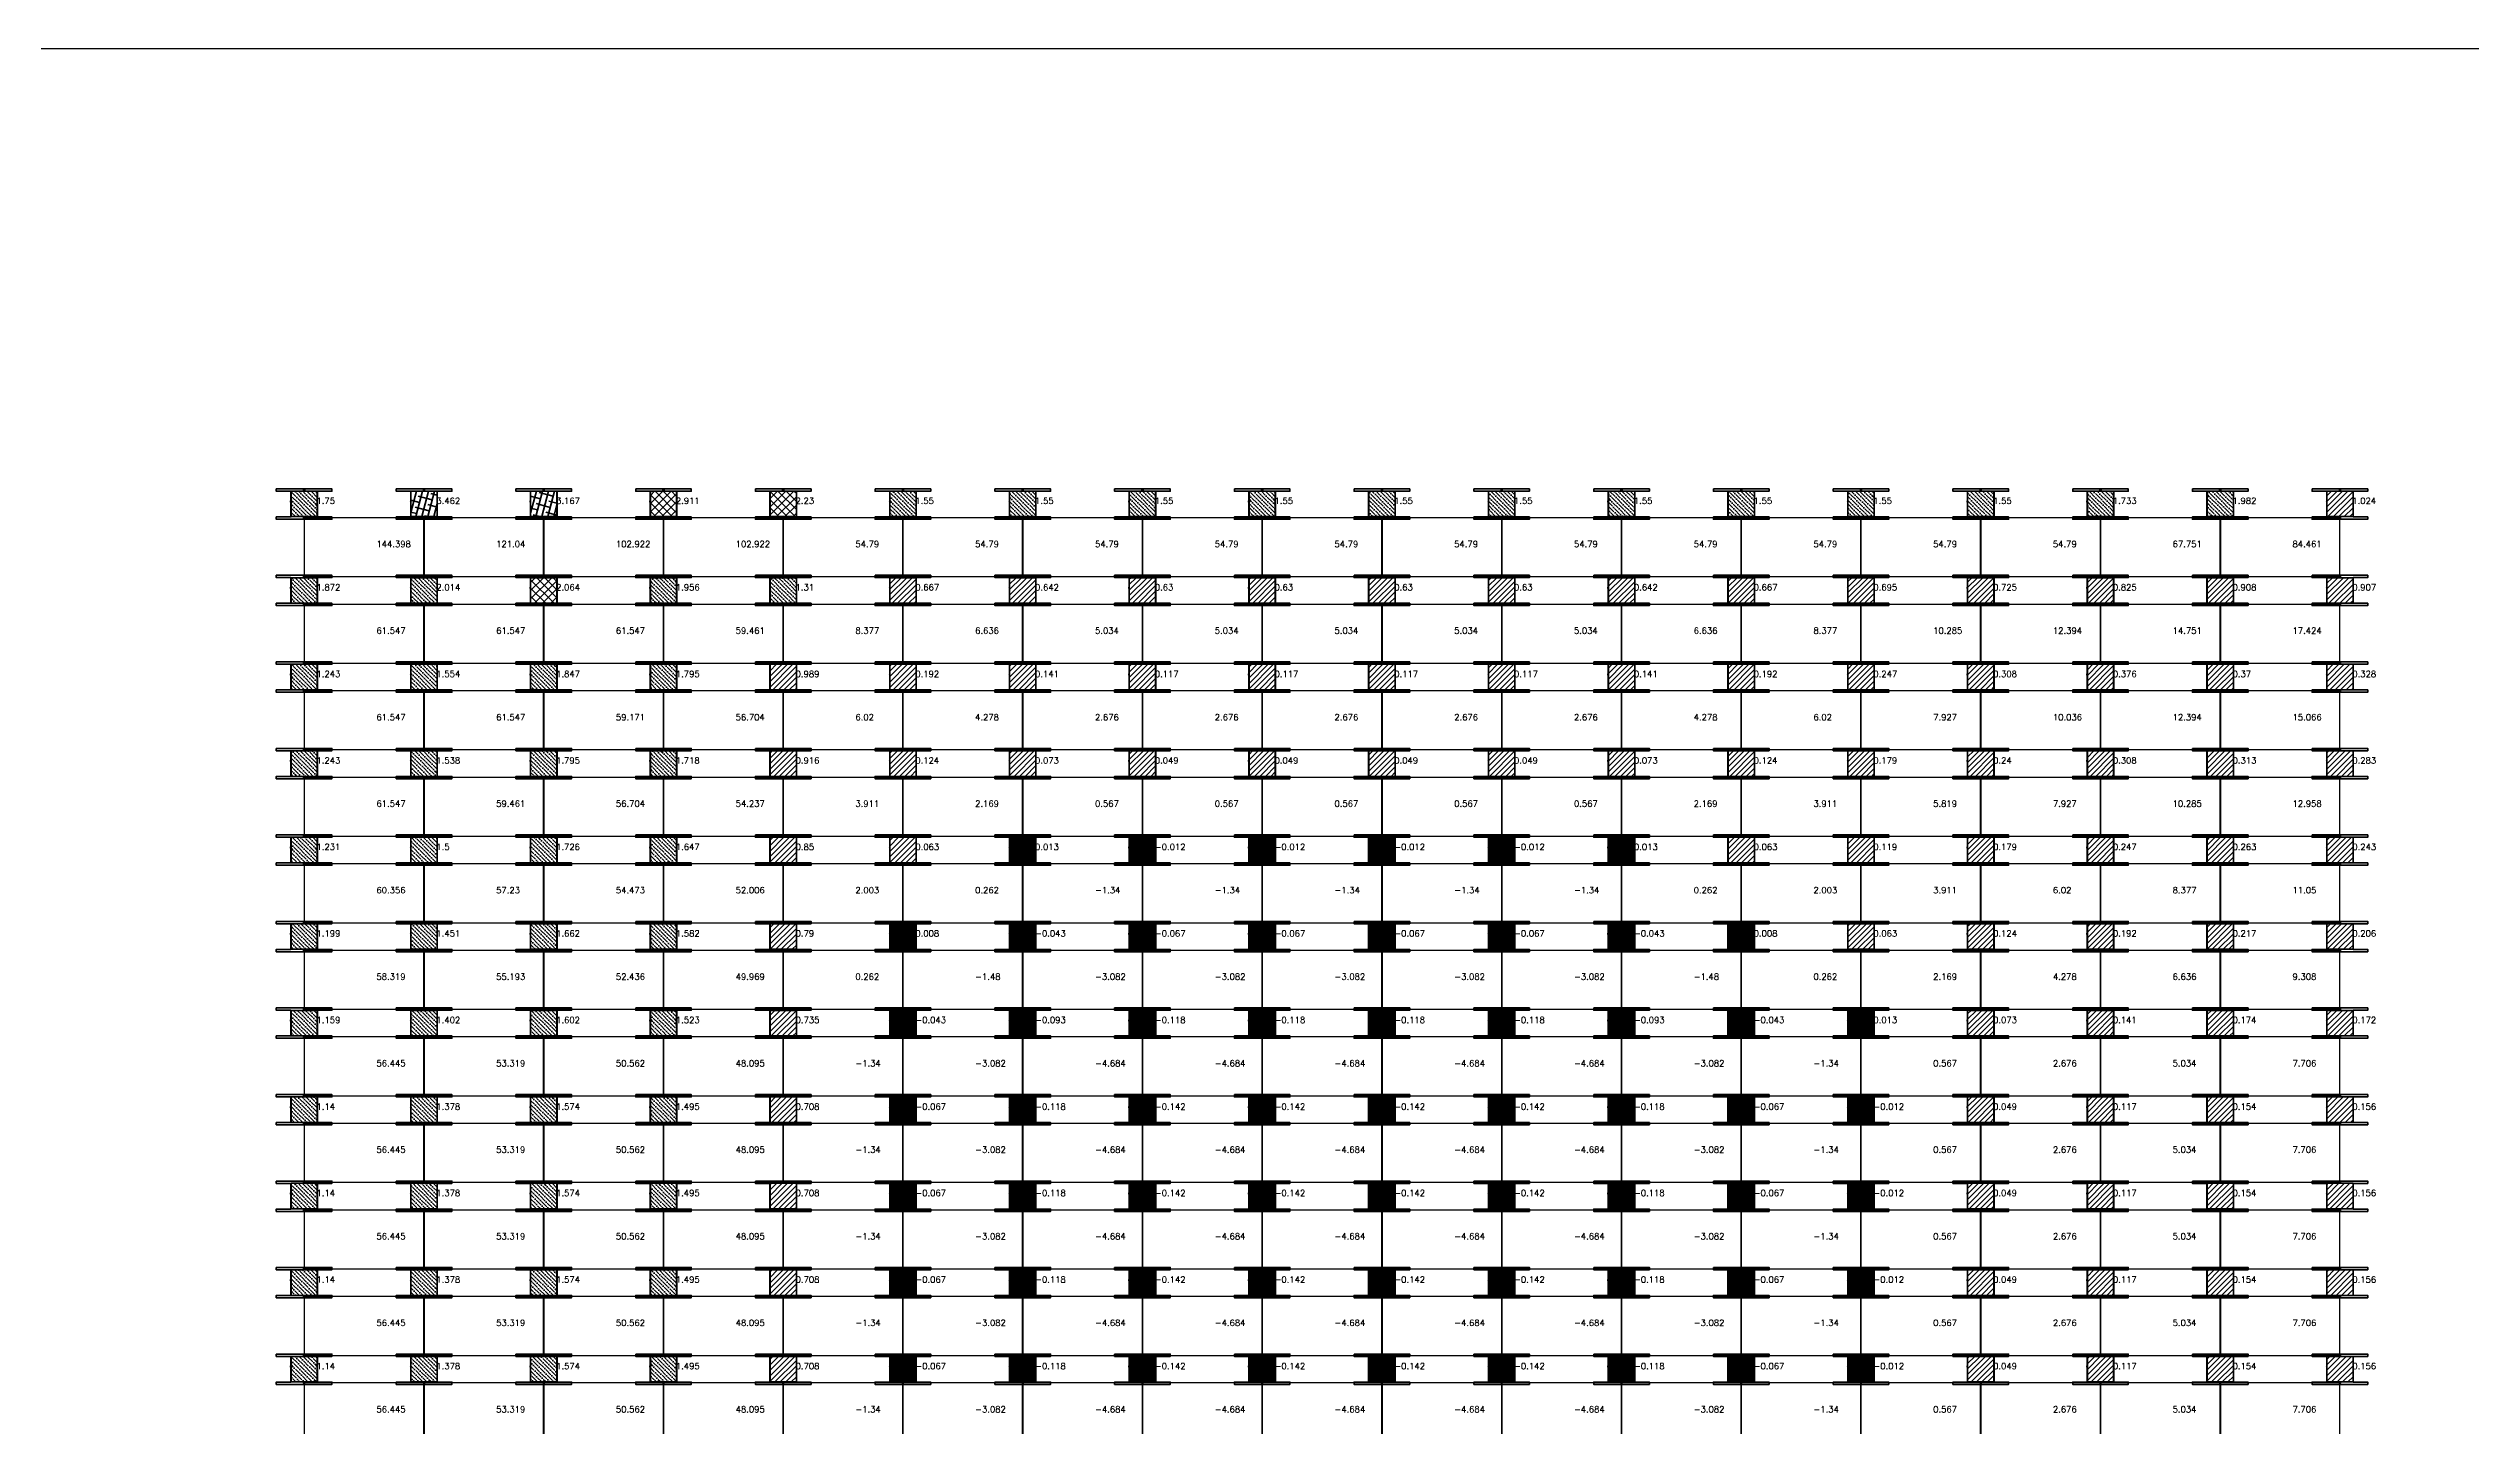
# Model space of a CAD drawing. Header units: inches. Extents: x 2273 to 14350, y -445 to 7742.
# Drawn here: x 10015 to 11584, y 6850 to 7742 of the extents above; entities that cross this region are included whole.
import ezdxf

# ---------------------------------------------------------------- set-up
doc = ezdxf.new("R2010")
doc.units = ezdxf.units.IN
doc.header["$LTSCALE"] = 50
doc.header["$MEASUREMENT"] = 0
for name, color, linetype, lineweight in [('E-PANELS', 140, 'Continuous', 30), ('E2-ECOFEET', 254, 'Continuous', 35), ('E3-ECOFEET', 254, 'Continuous', 35), ('HATCH 1', 5, 'Continuous', 35), ('HATCH 2', 140, 'Continuous', 35), ('HATCH 3', 30, 'Continuous', 35), ('HATCH 4', 200, 'Continuous', 35), ('HATCH 7', 20, 'Continuous', 35)]:
    doc.layers.add(name, color=color, linetype=linetype, lineweight=lineweight)
doc.layers.add('EF3 TEXT', color=7, linetype='Continuous', plot=False)
doc.layers.add('IFI PERIMETER', color=231, linetype='FENCE', plot=False)
doc.layers.get('E2-ECOFEET').off()
doc.styles.add('mytext', font='romans.shx')
doc.styles.get("Standard").update_dxf_attribs({"font": 'arial.ttf'})
doc.linetypes.add('FENCE', pattern='A,0.5,-0.1,["X",Standard,S=0.1,R=0,X=-0.035,Y=-0.05],-0.1', length=0.7)

# ---------------------------------------------------------------- blocks, each defined once
blk = doc.blocks.new('EF3_HATCH_2')
at = {"layer": 'HATCH 2'}
h = blk.add_hatch(dxfattribs=at)
h.set_pattern_fill('ANSI36', color=256, scale=15, angle=90)
h.set_pattern_definition([(135, (-119.168, -90.9187), (-3.64602, 0.994369), [4.6875, -0.9375, 0, -0.9375])])
h.paths.add_polyline_path([(-8.5, -8.25), (8.5, -8.25), (8.5, 8.25), (-8.5, 8.25)])
blk.add_lwpolyline([(-8.5, -8.25), (8.5, -8.25), (8.5, 8.25), (-8.5, 8.25)], close=True, dxfattribs=at)
blk = doc.blocks.new('EF3_HATCH_4')
at = {"layer": 'HATCH 4'}
h = blk.add_hatch(dxfattribs=at)
h.set_pattern_fill('ANSI38', color=256, scale=30, angle=30)
h.set_pattern_definition([(75, (-119.168, -90.9187), (-3.62222, 0.97057), []), (165, (-119.168, -90.9187), (-8.215015, -1.68108), [9.375, -5.625])])
h.paths.add_polyline_path([(-8.5, -8.25), (8.5, -8.25), (8.5, 8.25), (-8.5, 8.25)])
blk.add_lwpolyline([(-8.5, -8.25), (8.5, -8.25), (8.5, 8.25), (-8.5, 8.25)], close=True, dxfattribs=at)
blk = doc.blocks.new('EF3_HATCH_3')
at = {"layer": 'HATCH 3'}
h = blk.add_hatch(dxfattribs=at)
h.set_pattern_fill('ANSI37', color=256, scale=30)
h.set_pattern_definition([(45, (-119.168, -90.9187), (-2.65165, 2.65165), []), (135, (-119.168, -90.9187), (-2.65165, -2.65165), [])])
h.paths.add_polyline_path([(-8.5, -8.25), (8.5, -8.25), (8.5, 8.25), (-8.5, 8.25)])
blk.add_lwpolyline([(-8.5, -8.25), (8.5, -8.25), (8.5, 8.25), (-8.5, 8.25)], close=True, dxfattribs=at)
blk = doc.blocks.new('EF3_HATCH_1')
at = {"layer": 'HATCH 1'}
h = blk.add_hatch(dxfattribs=at)
h.set_pattern_fill('ANSI31', color=256, scale=20)
h.set_pattern_definition([(45, (-119.168, -90.9187), (-1.767767, 1.767767), [])])
h.paths.add_polyline_path([(-8.5, -8.25), (8.5, -8.25), (8.5, 8.25), (-8.5, 8.25)])
blk.add_lwpolyline([(-8.5, -8.25), (8.5, -8.25), (8.5, 8.25), (-8.5, 8.25)], close=True, dxfattribs=at)
blk = doc.blocks.new('EF3_HATCH_7')
at = {"layer": 'HATCH 7'}
h = blk.add_hatch(color=256, dxfattribs=at)
h.dxf.hatch_style = 1
h.paths.add_polyline_path([(-8.5, -8.25), (8.5, -8.25), (8.5, 8.25), (-8.5, 8.25)])
blk.add_lwpolyline([(-8.5, -8.25), (8.5, -8.25), (8.5, 8.25), (-8.5, 8.25)], close=True, dxfattribs=at)
blk = doc.blocks.new('ET 335W 10DEG')
at = {"layer": 'E-PANELS'}
blk.add_lwpolyline([(0, 0), (77.01, 0), (77.01, -38.48), (0, -38.48)], close=True, dxfattribs=at)
blk = doc.blocks.new('EF3')
at = {"layer": 'E3-ECOFEET', "color": 5}
for points in [[(0, 0), (0, -1.5), (9.4, -1.5), (9.4, -18.1), (0, -18.1), (0, -19.6), (36, -19.6), (36, -18.1), (26.6, -18.1), (26.6, -1.5), (36, -1.5), (36, 0), (0, 0)], [(8.8, -8.1), (8.9, -8.1)]]:
    blk.add_lwpolyline(points, dxfattribs=at)
at = {"layer": 'E3-ECOFEET'}
for points in [[(17.2, -1), (17.8, -1), (17.8, -0.5)], [(18.2, -0.5), (18.2, -1), (18.8, -1)], [(17.2, -18.5), (17.8, -18.5), (17.8, -19)], [(18.2, -19), (18.2, -18.5), (18.8, -18.5)]]:
    blk.add_lwpolyline(points, dxfattribs=at)

msp = doc.modelspace()

# ---------------------------------------------------------------- linework, layer by layer
at = {"layer": 'IFI PERIMETER'}
msp.add_lwpolyline([(8143.4, 7741.9), (14350, 7741.9), (14350, 5931.6), (8143.4, 5931.6)], close=True, dxfattribs=at)

# ---------------------------------------------------------------- block references
at = {"layer": 'E-PANELS'}
for p in [(10181.2, 7438.5), (10258.7, 7438.5), (10336.2, 7438.5), (10413.7, 7438.5), (10491.2, 7438.5), (10568.7, 7438.5), (10646.3, 7438.5), (10723.8, 7438.5), (10801.3, 7438.5), (10878.8, 7438.5), (10956.3, 7438.5), (11033.8, 7438.5), (11111.3, 7438.5), (11188.8, 7438.5), (11266.3, 7438.5), (11343.8, 7438.5), (11421.4, 7438.5), (10181.2, 7382.5), (10258.7, 7382.5), (10336.2, 7382.5), (10413.7, 7382.5), (10491.2, 7382.5), (10568.7, 7382.5), (10646.3, 7382.5), (10723.8, 7382.5), (10801.3, 7382.5), (10878.8, 7382.5), (10956.3, 7382.5), (11033.8, 7382.5), (11111.3, 7382.5), (11188.8, 7382.5), (11266.3, 7382.5), (11343.8, 7382.5), (11421.4, 7382.5), (10181.2, 7326.6), (10258.7, 7326.6), (10336.2, 7326.6), (10413.7, 7326.6), (10491.2, 7326.6), (10568.7, 7326.6), (10646.3, 7326.6), (10723.8, 7326.6), (10801.3, 7326.6), (10878.8, 7326.6), (10956.3, 7326.6), (11033.8, 7326.6), (11111.3, 7326.6), (11188.8, 7326.6), (11266.3, 7326.6), (11343.8, 7326.6), (11421.4, 7326.6), (10181.2, 7270.6), (10258.7, 7270.6), (10336.2, 7270.6), (10413.7, 7270.6), (10491.2, 7270.6), (10568.7, 7270.6), (10646.3, 7270.6), (10723.8, 7270.6), (10801.3, 7270.6), (10878.8, 7270.6), (10956.3, 7270.6), (11033.8, 7270.6), (11111.3, 7270.6), (11188.8, 7270.6), (11266.3, 7270.6), (11343.8, 7270.6), (11421.4, 7270.6), (10181.2, 7214.6), (10258.7, 7214.6), (10336.2, 7214.6), (10413.7, 7214.6), (10491.2, 7214.6), (10568.7, 7214.6), (10646.3, 7214.6), (10723.8, 7214.6), (10801.3, 7214.6), (10878.8, 7214.6), (10956.3, 7214.6), (11033.8, 7214.6), (11111.3, 7214.6), (11188.8, 7214.6), (11266.3, 7214.6), (11343.8, 7214.6), (11421.4, 7214.6), (10181.2, 7158.6), (10258.7, 7158.6), (10336.2, 7158.6), (10413.7, 7158.6), (10491.2, 7158.6), (10568.7, 7158.6), (10646.3, 7158.6), (10723.8, 7158.6), (10801.3, 7158.6), (10878.8, 7158.6), (10956.3, 7158.6), (11033.8, 7158.6), (11111.3, 7158.6), (11188.8, 7158.6), (11266.3, 7158.6), (11343.8, 7158.6), (11421.4, 7158.6), (10181.2, 7102.7), (10258.7, 7102.7), (10336.2, 7102.7), (10413.7, 7102.7), (10491.2, 7102.7), (10568.7, 7102.7), (10646.3, 7102.7), (10723.8, 7102.7), (10801.3, 7102.7), (10878.8, 7102.7), (10956.3, 7102.7), (11033.8, 7102.7), (11111.3, 7102.7), (11188.8, 7102.7), (11266.3, 7102.7), (11343.8, 7102.7), (11421.4, 7102.7), (10181.2, 7046.7), (10258.7, 7046.7), (10336.2, 7046.7), (10413.7, 7046.7), (10491.2, 7046.7), (10568.7, 7046.7), (10646.3, 7046.7), (10723.8, 7046.7), (10801.3, 7046.7), (10878.8, 7046.7), (10956.3, 7046.7), (11033.8, 7046.7), (11111.3, 7046.7), (11188.8, 7046.7), (11266.3, 7046.7), (11343.8, 7046.7), (11421.4, 7046.7), (10181.2, 6990.7), (10258.7, 6990.7), (10336.2, 6990.7), (10413.7, 6990.7), (10491.2, 6990.7), (10568.7, 6990.7), (10646.3, 6990.7), (10723.8, 6990.7), (10801.3, 6990.7), (10878.8, 6990.7), (10956.3, 6990.7), (11033.8, 6990.7), (11111.3, 6990.7), (11188.8, 6990.7), (11266.3, 6990.7), (11343.8, 6990.7), (11421.4, 6990.7), (10181.2, 6934.7), (10258.7, 6934.7), (10336.2, 6934.7), (10413.7, 6934.7), (10491.2, 6934.7), (10568.7, 6934.7), (10646.3, 6934.7), (10723.8, 6934.7), (10801.3, 6934.7), (10878.8, 6934.7), (10956.3, 6934.7), (11033.8, 6934.7), (11111.3, 6934.7), (11188.8, 6934.7), (11266.3, 6934.7), (11343.8, 6934.7), (11421.4, 6934.7), (10181.2, 6878.8), (10258.7, 6878.8), (10336.2, 6878.8), (10413.7, 6878.8), (10491.2, 6878.8), (10568.7, 6878.8), (10646.3, 6878.8), (10723.8, 6878.8), (10801.3, 6878.8), (10878.8, 6878.8), (10956.3, 6878.8), (11033.8, 6878.8), (11111.3, 6878.8), (11188.8, 6878.8), (11266.3, 6878.8), (11343.8, 6878.8), (11421.4, 6878.8)]:
    msp.add_blockref('ET 335W 10DEG', p, dxfattribs=at)
at = {"layer": 'E2-ECOFEET'}
for p in [(10162.9, 7457), (10240.5, 7457), (10318, 7457), (10395.5, 7457), (10473, 7457), (10550.5, 7457), (10628, 7457), (10705.5, 7457), (10783, 7457), (10860.5, 7457), (10938, 7457), (11015.6, 7457), (11093.1, 7457), (11170.6, 7457), (11248.1, 7457), (11325.6, 7457), (11403.1, 7457), (11480.6, 7457), (10162.9, 7401.1), (10240.5, 7401.1), (10318, 7401.1), (10395.5, 7401.1), (10473, 7401.1), (10550.5, 7401.1), (10628, 7401.1), (10705.5, 7401.1), (10783, 7401.1), (10860.5, 7401.1), (10938, 7401.1), (11015.6, 7401.1), (11093.1, 7401.1), (11170.6, 7401.1), (11248.1, 7401.1), (11325.6, 7401.1), (11403.1, 7401.1), (11480.6, 7401.1), (10162.9, 7345.1), (10240.5, 7345.1), (10318, 7345.1), (10395.5, 7345.1), (10473, 7345.1), (10550.5, 7345.1), (10628, 7345.1), (10705.5, 7345.1), (10783, 7345.1), (10860.5, 7345.1), (10938, 7345.1), (11015.6, 7345.1), (11093.1, 7345.1), (11170.6, 7345.1), (11248.1, 7345.1), (11325.6, 7345.1), (11403.1, 7345.1), (11480.6, 7345.1), (10162.9, 7289.1), (10240.5, 7289.1), (10318, 7289.1), (10395.5, 7289.1), (10473, 7289.1), (10550.5, 7289.1), (10628, 7289.1), (10705.5, 7289.1), (10783, 7289.1), (10860.5, 7289.1), (10938, 7289.1), (11015.6, 7289.1), (11093.1, 7289.1), (11170.6, 7289.1), (11248.1, 7289.1), (11325.6, 7289.1), (11403.1, 7289.1), (11480.6, 7289.1), (10162.9, 7233.1), (10240.5, 7233.1), (10318, 7233.1), (10395.5, 7233.1), (10473, 7233.1), (10550.5, 7233.1), (10628, 7233.1), (10705.5, 7233.1), (10783, 7233.1), (10860.5, 7233.1), (10938, 7233.1), (11015.6, 7233.1), (11093.1, 7233.1), (11170.6, 7233.1), (11248.1, 7233.1), (11325.6, 7233.1), (11403.1, 7233.1), (11480.6, 7233.1), (10162.9, 7177.2), (10240.5, 7177.2), (10318, 7177.2), (10395.5, 7177.2), (10473, 7177.2), (10550.5, 7177.2), (10628, 7177.2), (10705.5, 7177.2), (10783, 7177.2), (10860.5, 7177.2), (10938, 7177.2), (11015.6, 7177.2), (11093.1, 7177.2), (11170.6, 7177.2), (11248.1, 7177.2), (11325.6, 7177.2), (11403.1, 7177.2), (11480.6, 7177.2), (10162.9, 7121.2), (10240.5, 7121.2), (10318, 7121.2), (10395.5, 7121.2), (10473, 7121.2), (10550.5, 7121.2), (10628, 7121.2), (10705.5, 7121.2), (10783, 7121.2), (10860.5, 7121.2), (10938, 7121.2), (11015.6, 7121.2), (11093.1, 7121.2), (11170.6, 7121.2), (11248.1, 7121.2), (11325.6, 7121.2), (11403.1, 7121.2), (11480.6, 7121.2), (10162.9, 7065.2), (10240.5, 7065.2), (10318, 7065.2), (10395.5, 7065.2), (10473, 7065.2), (10550.5, 7065.2), (10628, 7065.2), (10705.5, 7065.2), (10783, 7065.2), (10860.5, 7065.2), (10938, 7065.2), (11015.6, 7065.2), (11093.1, 7065.2), (11170.6, 7065.2), (11248.1, 7065.2), (11325.6, 7065.2), (11403.1, 7065.2), (11480.6, 7065.2), (10162.9, 7009.2), (10240.5, 7009.2), (10318, 7009.2), (10395.5, 7009.2), (10473, 7009.2), (10550.5, 7009.2), (10628, 7009.2), (10705.5, 7009.2), (10783, 7009.2), (10860.5, 7009.2), (10938, 7009.2), (11015.6, 7009.2), (11093.1, 7009.2), (11170.6, 7009.2), (11248.1, 7009.2), (11325.6, 7009.2), (11403.1, 7009.2), (11480.6, 7009.2), (10162.9, 6953.3), (10240.5, 6953.3), (10318, 6953.3), (10395.5, 6953.3), (10473, 6953.3), (10550.5, 6953.3), (10628, 6953.3), (10705.5, 6953.3), (10783, 6953.3), (10860.5, 6953.3), (10938, 6953.3), (11015.6, 6953.3), (11093.1, 6953.3), (11170.6, 6953.3), (11248.1, 6953.3), (11325.6, 6953.3), (11403.1, 6953.3), (11480.6, 6953.3), (10162.9, 6897.3), (10240.5, 6897.3), (10318, 6897.3), (10395.5, 6897.3), (10473, 6897.3), (10550.5, 6897.3), (10628, 6897.3), (10705.5, 6897.3), (10783, 6897.3), (10860.5, 6897.3), (10938, 6897.3), (11015.6, 6897.3), (11093.1, 6897.3), (11170.6, 6897.3), (11248.1, 6897.3), (11325.6, 6897.3), (11403.1, 6897.3), (11480.6, 6897.3)]:
    msp.add_blockref('EF3', p, dxfattribs=at)
at = {"layer": 'HATCH 1'}
for p in [(11498.6, 7447.3), (10568.5, 7391.3), (10646, 7391.3), (10723.5, 7391.3), (10801, 7391.3), (10878.5, 7391.3), (10956, 7391.3), (11033.6, 7391.3), (11111.1, 7391.3), (11188.6, 7391.3), (11266.1, 7391.3), (11343.6, 7391.3), (11421.1, 7391.3), (11498.6, 7391.3), (10491, 7335.3), (10568.5, 7335.3), (10646, 7335.3), (10723.5, 7335.3), (10801, 7335.3), (10878.5, 7335.3), (10956, 7335.3), (11033.6, 7335.3), (11111.1, 7335.3), (11188.6, 7335.3), (11266.1, 7335.3), (11343.6, 7335.3), (11421.1, 7335.3), (11498.6, 7335.3), (10491, 7279.3), (10568.5, 7279.3), (10646, 7279.3), (10723.5, 7279.3), (10801, 7279.3), (10878.5, 7279.3), (10956, 7279.3), (11033.6, 7279.3), (11111.1, 7279.3), (11188.6, 7279.3), (11266.1, 7279.3), (11343.6, 7279.3), (11421.1, 7279.3), (11498.6, 7279.3), (10491, 7223.4), (10568.5, 7223.4), (11111.1, 7223.4), (11188.6, 7223.4), (11266.1, 7223.4), (11343.6, 7223.4), (11421.1, 7223.4), (11498.6, 7223.4), (10491, 7167.4), (11188.6, 7167.4), (11266.1, 7167.4), (11343.6, 7167.4), (11421.1, 7167.4), (11498.6, 7167.4), (10491, 7111.4), (11266.1, 7111.4), (11343.6, 7111.4), (11421.1, 7111.4), (11498.6, 7111.4), (10491, 7055.4), (11266.1, 7055.4), (11343.6, 7055.4), (11421.1, 7055.4), (11498.6, 7055.4), (10491, 6999.5), (11266.1, 6999.5), (11343.6, 6999.5), (11421.1, 6999.5), (11498.6, 6999.5), (10491, 6943.5), (11266.1, 6943.5), (11343.6, 6943.5), (11421.1, 6943.5), (11498.6, 6943.5), (10491, 6887.5), (11266.1, 6887.5), (11343.6, 6887.5), (11421.1, 6887.5), (11498.6, 6887.5)]:
    msp.add_blockref('EF3_HATCH_1', p, dxfattribs=at)
at = {"layer": 'HATCH 2'}
for p in [(10180.9, 7447.3), (10568.5, 7447.3), (10646, 7447.3), (10723.5, 7447.3), (10801, 7447.3), (10878.5, 7447.3), (10956, 7447.3), (11033.6, 7447.3), (11111.1, 7447.3), (11188.6, 7447.3), (11266.1, 7447.3), (11343.6, 7447.3), (11421.1, 7447.3), (10180.9, 7391.3), (10258.5, 7391.3), (10413.5, 7391.3), (10491, 7391.3), (10180.9, 7335.3), (10258.5, 7335.3), (10336, 7335.3), (10413.5, 7335.3), (10180.9, 7279.3), (10258.5, 7279.3), (10336, 7279.3), (10413.5, 7279.3), (10180.9, 7223.4), (10258.5, 7223.4), (10336, 7223.4), (10413.5, 7223.4), (10180.9, 7167.4), (10258.5, 7167.4), (10336, 7167.4), (10413.5, 7167.4), (10180.9, 7111.4), (10258.5, 7111.4), (10336, 7111.4), (10413.5, 7111.4), (10180.9, 7055.4), (10258.5, 7055.4), (10336, 7055.4), (10413.5, 7055.4), (10180.9, 6999.5), (10258.5, 6999.5), (10336, 6999.5), (10413.5, 6999.5), (10180.9, 6943.5), (10258.5, 6943.5), (10336, 6943.5), (10413.5, 6943.5), (10180.9, 6887.5), (10258.5, 6887.5), (10336, 6887.5), (10413.5, 6887.5)]:
    msp.add_blockref('EF3_HATCH_2', p, dxfattribs=at)
at = {"layer": 'HATCH 3'}
for p in [(10413.5, 7447.3), (10491, 7447.3), (10336, 7391.3)]:
    msp.add_blockref('EF3_HATCH_3', p, dxfattribs=at)
at = {"layer": 'HATCH 4'}
for p in [(10258.5, 7447.3), (10336, 7447.3)]:
    msp.add_blockref('EF3_HATCH_4', p, dxfattribs=at)
at = {"layer": 'HATCH 7'}
for p in [(10646, 7223.4), (10723.5, 7223.4), (10801, 7223.4), (10878.5, 7223.4), (10956, 7223.4), (11033.6, 7223.4), (10568.5, 7167.4), (10646, 7167.4), (10723.5, 7167.4), (10801, 7167.4), (10878.5, 7167.4), (10956, 7167.4), (11033.6, 7167.4), (11111.1, 7167.4), (10568.5, 7111.4), (10646, 7111.4), (10723.5, 7111.4), (10801, 7111.4), (10878.5, 7111.4), (10956, 7111.4), (11033.6, 7111.4), (11111.1, 7111.4), (11188.6, 7111.4), (10568.5, 7055.4), (10646, 7055.4), (10723.5, 7055.4), (10801, 7055.4), (10878.5, 7055.4), (10956, 7055.4), (11033.6, 7055.4), (11111.1, 7055.4), (11188.6, 7055.4), (10568.5, 6999.5), (10646, 6999.5), (10723.5, 6999.5), (10801, 6999.5), (10878.5, 6999.5), (10956, 6999.5), (11033.6, 6999.5), (11111.1, 6999.5), (11188.6, 6999.5), (10568.5, 6943.5), (10646, 6943.5), (10723.5, 6943.5), (10801, 6943.5), (10878.5, 6943.5), (10956, 6943.5), (11033.6, 6943.5), (11111.1, 6943.5), (11188.6, 6943.5), (10568.5, 6887.5), (10646, 6887.5), (10723.5, 6887.5), (10801, 6887.5), (10878.5, 6887.5), (10956, 6887.5), (11033.6, 6887.5), (11111.1, 6887.5), (11188.6, 6887.5)]:
    msp.add_blockref('EF3_HATCH_7', p, dxfattribs=at)

# ---------------------------------------------------------------- texts
at = {"layer": 'EF3 TEXT', "style": 'mytext'}
for s, p in [('1.75', (10188.9, 7447.3)), ('3.462', (10266.5, 7447.3)), ('3.167', (10344, 7447.3)), ('2.911', (10421.5, 7447.3)), ('2.23', (10499, 7447.3)), ('1.55', (10576.5, 7447.3)), ('1.55', (10654, 7447.3)), ('1.55', (10731.5, 7447.3)), ('1.55', (10809, 7447.3)), ('1.55', (10886.5, 7447.3)), ('1.55', (10964, 7447.3)), ('1.55', (11041.6, 7447.3)), ('1.55', (11119.1, 7447.3)), ('1.55', (11196.6, 7447.3)), ('1.55', (11274.1, 7447.3)), ('1.733', (11351.6, 7447.3)), ('1.982', (11429.1, 7447.3)), ('1.024', (11506.6, 7447.3)), ('144.398', (10227.7, 7419.3)), ('121.04', (10305.2, 7419.3)), ('102.922', (10382.7, 7419.3)), ('102.922', (10460.2, 7419.3)), ('54.79', (10537.7, 7419.3)), ('54.79', (10615.2, 7419.3)), ('54.79', (10692.8, 7419.3)), ('54.79', (10770.3, 7419.3)), ('54.79', (10847.8, 7419.3)), ('54.79', (10925.3, 7419.3)), ('54.79', (11002.8, 7419.3)), ('54.79', (11080.3, 7419.3)), ('54.79', (11157.8, 7419.3)), ('54.79', (11235.3, 7419.3)), ('54.79', (11312.8, 7419.3)), ('67.751', (11390.3, 7419.3)), ('84.461', (11467.9, 7419.3)), ('1.872', (10188.9, 7391.3)), ('2.014', (10266.5, 7391.3)), ('2.064', (10344, 7391.3)), ('1.956', (10421.5, 7391.3)), ('1.31', (10499, 7391.3)), ('0.667', (10576.5, 7391.3)), ('0.642', (10654, 7391.3)), ('0.63', (10731.5, 7391.3)), ('0.63', (10809, 7391.3)), ('0.63', (10886.5, 7391.3)), ('0.63', (10964, 7391.3)), ('0.642', (11041.6, 7391.3)), ('0.667', (11119.1, 7391.3)), ('0.695', (11196.6, 7391.3)), ('0.725', (11274.1, 7391.3)), ('0.825', (11351.6, 7391.3)), ('0.908', (11429.1, 7391.3)), ('0.907', (11506.6, 7391.3)), ('61.547', (10227.7, 7363.3)), ('61.547', (10305.2, 7363.3)), ('61.547', (10382.7, 7363.3)), ('59.461', (10460.2, 7363.3)), ('8.377', (10537.7, 7363.3)), ('6.636', (10615.2, 7363.3)), ('5.034', (10692.8, 7363.3)), ('5.034', (10770.3, 7363.3)), ('5.034', (10847.8, 7363.3)), ('5.034', (10925.3, 7363.3)), ('5.034', (11002.8, 7363.3)), ('6.636', (11080.3, 7363.3)), ('8.377', (11157.8, 7363.3)), ('10.285', (11235.3, 7363.3)), ('12.394', (11312.8, 7363.3)), ('14.751', (11390.3, 7363.3)), ('17.424', (11467.9, 7363.3)), ('1.243', (10188.9, 7335.3)), ('1.554', (10266.5, 7335.3)), ('1.847', (10344, 7335.3)), ('1.795', (10421.5, 7335.3)), ('0.989', (10499, 7335.3)), ('0.192', (10576.5, 7335.3)), ('0.141', (10654, 7335.3)), ('0.117', (10731.5, 7335.3)), ('0.117', (10809, 7335.3)), ('0.117', (10886.5, 7335.3)), ('0.117', (10964, 7335.3)), ('0.141', (11041.6, 7335.3)), ('0.192', (11119.1, 7335.3)), ('0.247', (11196.6, 7335.3)), ('0.308', (11274.1, 7335.3)), ('0.376', (11351.6, 7335.3)), ('0.37', (11429.1, 7335.3)), ('0.328', (11506.6, 7335.3)), ('61.547', (10227.7, 7307.3)), ('61.547', (10305.2, 7307.3)), ('59.171', (10382.7, 7307.3)), ('56.704', (10460.2, 7307.3)), ('6.02', (10537.7, 7307.3)), ('4.278', (10615.2, 7307.3)), ('2.676', (10692.8, 7307.3)), ('2.676', (10770.3, 7307.3)), ('2.676', (10847.8, 7307.3)), ('2.676', (10925.3, 7307.3)), ('2.676', (11002.8, 7307.3)), ('4.278', (11080.3, 7307.3)), ('6.02', (11157.8, 7307.3)), ('7.927', (11235.3, 7307.3)), ('10.036', (11312.8, 7307.3)), ('12.394', (11390.3, 7307.3)), ('15.066', (11467.9, 7307.3)), ('1.243', (10188.9, 7279.3)), ('1.538', (10266.5, 7279.3)), ('1.795', (10344, 7279.3)), ('1.718', (10421.5, 7279.3)), ('0.916', (10499, 7279.3)), ('0.124', (10576.5, 7279.3)), ('0.073', (10654, 7279.3)), ('0.049', (10731.5, 7279.3)), ('0.049', (10809, 7279.3)), ('0.049', (10886.5, 7279.3)), ('0.049', (10964, 7279.3)), ('0.073', (11041.6, 7279.3)), ('0.124', (11119.1, 7279.3)), ('0.179', (11196.6, 7279.3)), ('0.24', (11274.1, 7279.3)), ('0.308', (11351.6, 7279.3)), ('0.313', (11429.1, 7279.3)), ('0.283', (11506.6, 7279.3)), ('61.547', (10227.7, 7251.4)), ('59.461', (10305.2, 7251.4)), ('56.704', (10382.7, 7251.4)), ('54.237', (10460.2, 7251.4)), ('3.911', (10537.7, 7251.4)), ('2.169', (10615.2, 7251.4)), ('0.567', (10692.8, 7251.4)), ('0.567', (10770.3, 7251.4)), ('0.567', (10847.8, 7251.4)), ('0.567', (10925.3, 7251.4)), ('0.567', (11002.8, 7251.4)), ('2.169', (11080.3, 7251.4)), ('3.911', (11157.8, 7251.4)), ('5.819', (11235.3, 7251.4)), ('7.927', (11312.8, 7251.4)), ('10.285', (11390.3, 7251.4)), ('12.958', (11467.9, 7251.4)), ('1.231', (10188.9, 7223.4)), ('1.5', (10266.5, 7223.4)), ('1.726', (10344, 7223.4)), ('1.647', (10421.5, 7223.4)), ('0.85', (10499, 7223.4)), ('0.063', (10576.5, 7223.4)), ('0.013', (10654, 7223.4)), ('-0.012', (10731.5, 7223.4)), ('-0.012', (10809, 7223.4)), ('-0.012', (10886.5, 7223.4)), ('-0.012', (10964, 7223.4)), ('0.013', (11041.6, 7223.4)), ('0.063', (11119.1, 7223.4)), ('0.119', (11196.6, 7223.4)), ('0.179', (11274.1, 7223.4)), ('0.247', (11351.6, 7223.4)), ('0.263', (11429.1, 7223.4)), ('0.243', (11506.6, 7223.4)), ('60.356', (10227.7, 7195.4)), ('57.23', (10305.2, 7195.4)), ('54.473', (10382.7, 7195.4)), ('52.006', (10460.2, 7195.4)), ('2.003', (10537.7, 7195.4)), ('0.262', (10615.2, 7195.4)), ('-1.34', (10692.8, 7195.4)), ('-1.34', (10770.3, 7195.4)), ('-1.34', (10847.8, 7195.4)), ('-1.34', (10925.3, 7195.4)), ('-1.34', (11002.8, 7195.4)), ('0.262', (11080.3, 7195.4)), ('2.003', (11157.8, 7195.4)), ('3.911', (11235.3, 7195.4)), ('6.02', (11312.8, 7195.4)), ('8.377', (11390.3, 7195.4)), ('11.05', (11467.9, 7195.4)), ('1.199', (10188.9, 7167.4)), ('1.451', (10266.5, 7167.4)), ('1.662', (10344, 7167.4)), ('1.582', (10421.5, 7167.4)), ('0.79', (10499, 7167.4)), ('0.008', (10576.5, 7167.4)), ('-0.043', (10654, 7167.4)), ('-0.067', (10731.5, 7167.4)), ('-0.067', (10809, 7167.4)), ('-0.067', (10886.5, 7167.4)), ('-0.067', (10964, 7167.4)), ('-0.043', (11041.6, 7167.4)), ('0.008', (11119.1, 7167.4)), ('0.063', (11196.6, 7167.4)), ('0.124', (11274.1, 7167.4)), ('0.192', (11351.6, 7167.4)), ('0.217', (11429.1, 7167.4)), ('0.206', (11506.6, 7167.4)), ('58.319', (10227.7, 7139.4)), ('55.193', (10305.2, 7139.4)), ('52.436', (10382.7, 7139.4)), ('49.969', (10460.2, 7139.4)), ('0.262', (10537.7, 7139.4)), ('-1.48', (10615.2, 7139.4)), ('-3.082', (10692.8, 7139.4)), ('-3.082', (10770.3, 7139.4)), ('-3.082', (10847.8, 7139.4)), ('-3.082', (10925.3, 7139.4)), ('-3.082', (11002.8, 7139.4)), ('-1.48', (11080.3, 7139.4)), ('0.262', (11157.8, 7139.4)), ('2.169', (11235.3, 7139.4)), ('4.278', (11312.8, 7139.4)), ('6.636', (11390.3, 7139.4)), ('9.308', (11467.9, 7139.4)), ('1.159', (10188.9, 7111.4)), ('1.402', (10266.5, 7111.4)), ('1.602', (10344, 7111.4)), ('1.523', (10421.5, 7111.4)), ('0.735', (10499, 7111.4)), ('-0.043', (10576.5, 7111.4)), ('-0.093', (10654, 7111.4)), ('-0.118', (10731.5, 7111.4)), ('-0.118', (10809, 7111.4)), ('-0.118', (10886.5, 7111.4)), ('-0.118', (10964, 7111.4)), ('-0.093', (11041.6, 7111.4)), ('-0.043', (11119.1, 7111.4)), ('0.013', (11196.6, 7111.4)), ('0.073', (11274.1, 7111.4)), ('0.141', (11351.6, 7111.4)), ('0.174', (11429.1, 7111.4)), ('0.172', (11506.6, 7111.4)), ('56.445', (10227.7, 7083.4)), ('53.319', (10305.2, 7083.4)), ('50.562', (10382.7, 7083.4)), ('48.095', (10460.2, 7083.4)), ('-1.34', (10537.7, 7083.4)), ('-3.082', (10615.2, 7083.4)), ('-4.684', (10692.8, 7083.4)), ('-4.684', (10770.3, 7083.4)), ('-4.684', (10847.8, 7083.4)), ('-4.684', (10925.3, 7083.4)), ('-4.684', (11002.8, 7083.4)), ('-3.082', (11080.3, 7083.4)), ('-1.34', (11157.8, 7083.4)), ('0.567', (11235.3, 7083.4)), ('2.676', (11312.8, 7083.4)), ('5.034', (11390.3, 7083.4)), ('7.706', (11467.9, 7083.4)), ('1.14', (10188.9, 7055.4)), ('1.378', (10266.5, 7055.4)), ('1.574', (10344, 7055.4)), ('1.495', (10421.5, 7055.4)), ('0.708', (10499, 7055.4)), ('-0.067', (10576.5, 7055.4)), ('-0.118', (10654, 7055.4)), ('-0.142', (10731.5, 7055.4)), ('-0.142', (10809, 7055.4)), ('-0.142', (10886.5, 7055.4)), ('-0.142', (10964, 7055.4)), ('-0.118', (11041.6, 7055.4)), ('-0.067', (11119.1, 7055.4)), ('-0.012', (11196.6, 7055.4)), ('0.049', (11274.1, 7055.4)), ('0.117', (11351.6, 7055.4)), ('0.154', (11429.1, 7055.4)), ('0.156', (11506.6, 7055.4)), ('56.445', (10227.7, 7027.5)), ('53.319', (10305.2, 7027.5)), ('50.562', (10382.7, 7027.5)), ('48.095', (10460.2, 7027.5)), ('-1.34', (10537.7, 7027.5)), ('-3.082', (10615.2, 7027.5)), ('-4.684', (10692.8, 7027.5)), ('-4.684', (10770.3, 7027.5)), ('-4.684', (10847.8, 7027.5)), ('-4.684', (10925.3, 7027.5)), ('-4.684', (11002.8, 7027.5)), ('-3.082', (11080.3, 7027.5)), ('-1.34', (11157.8, 7027.5)), ('0.567', (11235.3, 7027.5)), ('2.676', (11312.8, 7027.5)), ('5.034', (11390.3, 7027.5)), ('7.706', (11467.9, 7027.5)), ('1.14', (10188.9, 6999.5)), ('1.378', (10266.5, 6999.5)), ('1.574', (10344, 6999.5)), ('1.495', (10421.5, 6999.5)), ('0.708', (10499, 6999.5)), ('-0.067', (10576.5, 6999.5)), ('-0.118', (10654, 6999.5)), ('-0.142', (10731.5, 6999.5)), ('-0.142', (10809, 6999.5)), ('-0.142', (10886.5, 6999.5)), ('-0.142', (10964, 6999.5)), ('-0.118', (11041.6, 6999.5)), ('-0.067', (11119.1, 6999.5)), ('-0.012', (11196.6, 6999.5)), ('0.049', (11274.1, 6999.5)), ('0.117', (11351.6, 6999.5)), ('0.154', (11429.1, 6999.5)), ('0.156', (11506.6, 6999.5)), ('56.445', (10227.7, 6971.5)), ('53.319', (10305.2, 6971.5)), ('50.562', (10382.7, 6971.5)), ('48.095', (10460.2, 6971.5)), ('-1.34', (10537.7, 6971.5)), ('-3.082', (10615.2, 6971.5)), ('-4.684', (10692.8, 6971.5)), ('-4.684', (10770.3, 6971.5)), ('-4.684', (10847.8, 6971.5)), ('-4.684', (10925.3, 6971.5)), ('-4.684', (11002.8, 6971.5)), ('-3.082', (11080.3, 6971.5)), ('-1.34', (11157.8, 6971.5)), ('0.567', (11235.3, 6971.5)), ('2.676', (11312.8, 6971.5)), ('5.034', (11390.3, 6971.5)), ('7.706', (11467.9, 6971.5)), ('1.14', (10188.9, 6943.5)), ('1.378', (10266.5, 6943.5)), ('1.574', (10344, 6943.5)), ('1.495', (10421.5, 6943.5)), ('0.708', (10499, 6943.5)), ('-0.067', (10576.5, 6943.5)), ('-0.118', (10654, 6943.5)), ('-0.142', (10731.5, 6943.5)), ('-0.142', (10809, 6943.5)), ('-0.142', (10886.5, 6943.5)), ('-0.142', (10964, 6943.5)), ('-0.118', (11041.6, 6943.5)), ('-0.067', (11119.1, 6943.5)), ('-0.012', (11196.6, 6943.5)), ('0.049', (11274.1, 6943.5)), ('0.117', (11351.6, 6943.5)), ('0.154', (11429.1, 6943.5)), ('0.156', (11506.6, 6943.5)), ('56.445', (10227.7, 6915.5)), ('53.319', (10305.2, 6915.5)), ('50.562', (10382.7, 6915.5)), ('48.095', (10460.2, 6915.5)), ('-1.34', (10537.7, 6915.5)), ('-3.082', (10615.2, 6915.5)), ('-4.684', (10692.8, 6915.5)), ('-4.684', (10770.3, 6915.5)), ('-4.684', (10847.8, 6915.5)), ('-4.684', (10925.3, 6915.5)), ('-4.684', (11002.8, 6915.5)), ('-3.082', (11080.3, 6915.5)), ('-1.34', (11157.8, 6915.5)), ('0.567', (11235.3, 6915.5)), ('2.676', (11312.8, 6915.5)), ('5.034', (11390.3, 6915.5)), ('7.706', (11467.9, 6915.5)), ('1.14', (10188.9, 6887.5)), ('1.378', (10266.5, 6887.5)), ('1.574', (10344, 6887.5)), ('1.495', (10421.5, 6887.5)), ('0.708', (10499, 6887.5)), ('-0.067', (10576.5, 6887.5)), ('-0.118', (10654, 6887.5)), ('-0.142', (10731.5, 6887.5)), ('-0.142', (10809, 6887.5)), ('-0.142', (10886.5, 6887.5)), ('-0.142', (10964, 6887.5)), ('-0.118', (11041.6, 6887.5)), ('-0.067', (11119.1, 6887.5)), ('-0.012', (11196.6, 6887.5)), ('0.049', (11274.1, 6887.5)), ('0.117', (11351.6, 6887.5)), ('0.154', (11429.1, 6887.5)), ('0.156', (11506.6, 6887.5)), ('56.445', (10227.7, 6859.5)), ('53.319', (10305.2, 6859.5)), ('50.562', (10382.7, 6859.5)), ('48.095', (10460.2, 6859.5)), ('-1.34', (10537.7, 6859.5)), ('-3.082', (10615.2, 6859.5)), ('-4.684', (10692.8, 6859.5)), ('-4.684', (10770.3, 6859.5)), ('-4.684', (10847.8, 6859.5)), ('-4.684', (10925.3, 6859.5)), ('-4.684', (11002.8, 6859.5)), ('-3.082', (11080.3, 6859.5)), ('-1.34', (11157.8, 6859.5)), ('0.567', (11235.3, 6859.5)), ('2.676', (11312.8, 6859.5)), ('5.034', (11390.3, 6859.5)), ('7.706', (11467.9, 6859.5))]:
    msp.add_text(s, height=4, dxfattribs=at).set_placement(p)

doc.saveas('drawing.dxf')
